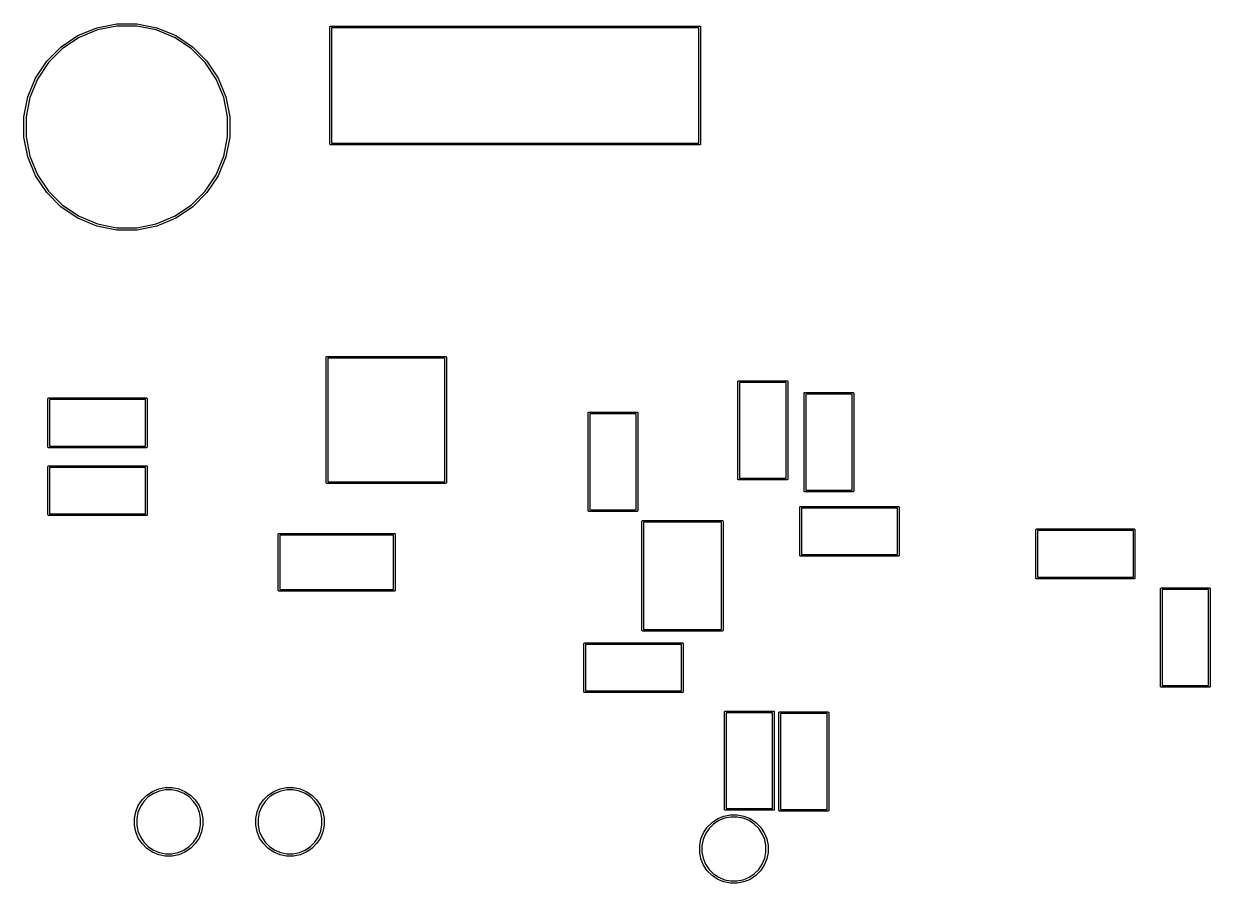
# Model space of a CAD drawing. Extents: x 1.72 to 5.22, y -7.5 to -2.23.
# Drawn here: x 1.722 to 3.14, y -3.373 to -2.347 of the extents above; entities that cross this region are included whole.
import ezdxf

# ---------------------------------------------------------------- set-up
doc = ezdxf.new("R2010")
doc.units = 0
doc.header["$MEASUREMENT"] = 0
doc.layers.add('BLACK', color=7, linetype='CONTINUOUS')

msp = doc.modelspace()

# ---------------------------------------------------------------- linework, layer by layer
at = {"layer": 'BLACK', "linetype": 'CONTINUOUS'}
for p, q in [((1.78663, -2.3608), (1.80906, -2.35151)), ((1.80906, -2.35151), (1.83286, -2.34678)), ((1.83313, -2.34952), (1.80986, -2.35415)), ((1.83286, -2.34678), (1.85714, -2.34678)), ((1.85687, -2.34952), (1.83313, -2.34952)), ((1.88014, -2.35415), (1.85687, -2.34952)), ((1.85714, -2.34678), (1.88094, -2.35151)), ((1.88094, -2.35151), (1.90337, -2.3608)), ((2.08764, -2.3506), (2.08766, -2.35041)), ((2.08765, -2.35065), (2.08764, -2.3506)), ((2.08765, -2.49032), (2.08765, -2.35065)), ((2.08766, -2.35041), (2.08772, -2.35022)), ((2.08772, -2.35022), (2.08781, -2.35005)), ((2.08781, -2.35005), (2.08793, -2.3499)), ((2.08793, -2.3499), (2.08808, -2.34978)), ((2.08808, -2.34978), (2.08826, -2.34969)), ((2.08826, -2.34969), (2.08844, -2.34963)), ((2.08844, -2.34963), (2.08859, -2.34962)), ((2.08859, -2.34962), (2.08863, -2.34961)), ((2.08859, -2.34962), (2.08859, -2.34962)), ((2.08863, -2.34961), (2.08868, -2.34962)), ((2.08868, -2.34962), (2.52953, -2.34962)), ((2.08962, -2.35159), (2.08962, -2.48938)), ((2.52859, -2.35159), (2.08962, -2.35159)), ((2.52859, -2.48938), (2.52859, -2.35159)), ((2.52953, -2.34962), (2.52958, -2.34961)), ((2.52958, -2.34961), (2.52963, -2.34962)), ((2.52963, -2.34962), (2.52963, -2.34962)), ((2.52963, -2.34962), (2.52977, -2.34963)), ((2.52977, -2.34963), (2.52996, -2.34969)), ((2.52996, -2.34969), (2.53013, -2.34978)), ((2.53013, -2.34978), (2.53028, -2.3499)), ((2.53028, -2.3499), (2.5304, -2.35005)), ((2.5304, -2.35005), (2.53049, -2.35022)), ((2.53049, -2.35022), (2.53055, -2.35041)), ((2.53055, -2.35041), (2.53057, -2.3506)), ((2.53057, -2.3506), (2.53056, -2.35065)), ((2.53056, -2.35065), (2.53056, -2.49032)), ((1.76645, -2.37429), (1.78663, -2.3608)), ((1.78793, -2.36323), (1.7682, -2.37642)), ((1.80986, -2.35415), (1.78793, -2.36323)), ((1.90207, -2.36323), (1.88014, -2.35415)), ((1.9218, -2.37642), (1.90207, -2.36323)), ((1.90337, -2.3608), (1.92355, -2.37429)), ((1.74929, -2.39145), (1.76645, -2.37429)), ((1.7682, -2.37642), (1.75142, -2.3932)), ((1.93858, -2.3932), (1.9218, -2.37642)), ((1.92355, -2.37429), (1.94071, -2.39145)), ((1.7358, -2.41163), (1.74929, -2.39145)), ((1.75142, -2.3932), (1.73823, -2.41293)), ((1.95177, -2.41293), (1.93858, -2.3932)), ((1.94071, -2.39145), (1.9542, -2.41163)), ((1.72651, -2.43406), (1.7358, -2.41163)), ((1.73823, -2.41293), (1.72915, -2.43486)), ((1.96085, -2.43486), (1.95177, -2.41293)), ((1.9542, -2.41163), (1.96349, -2.43406)), ((1.72178, -2.45786), (1.72651, -2.43406)), ((1.72915, -2.43486), (1.72452, -2.45813)), ((1.96548, -2.45813), (1.96085, -2.43486)), ((1.96349, -2.43406), (1.96822, -2.45786)), ((1.72178, -2.48214), (1.72178, -2.45786)), ((1.72452, -2.45813), (1.72452, -2.48187)), ((1.96548, -2.48187), (1.96548, -2.45813)), ((1.96822, -2.45786), (1.96822, -2.48214)), ((1.72651, -2.50594), (1.72178, -2.48214)), ((1.72452, -2.48187), (1.72915, -2.50514)), ((1.96085, -2.50514), (1.96548, -2.48187)), ((1.96822, -2.48214), (1.96349, -2.50594)), ((2.08764, -2.49037), (2.08765, -2.49032)), ((2.08766, -2.49056), (2.08764, -2.49037)), ((2.08772, -2.49074), (2.08766, -2.49056)), ((2.08781, -2.49092), (2.08772, -2.49074)), ((2.08793, -2.49107), (2.08781, -2.49092)), ((2.08808, -2.49119), (2.08793, -2.49107)), ((2.08826, -2.49128), (2.08808, -2.49119)), ((2.08844, -2.49134), (2.08826, -2.49128)), ((2.08863, -2.49136), (2.08844, -2.49134)), ((2.08868, -2.49135), (2.08863, -2.49136)), ((2.52953, -2.49135), (2.08868, -2.49135)), ((2.08962, -2.48938), (2.52859, -2.48938)), ((2.52958, -2.49136), (2.52953, -2.49135)), ((2.52977, -2.49134), (2.52958, -2.49136)), ((2.52996, -2.49128), (2.52977, -2.49134)), ((2.53013, -2.49119), (2.52996, -2.49128)), ((2.53028, -2.49107), (2.53013, -2.49119)), ((2.5304, -2.49092), (2.53028, -2.49107)), ((2.53049, -2.49074), (2.5304, -2.49092)), ((2.53055, -2.49056), (2.53049, -2.49074)), ((2.53056, -2.49041), (2.53055, -2.49056)), ((2.53056, -2.49032), (2.53057, -2.49037)), ((2.53057, -2.49037), (2.53056, -2.49041)), ((2.53056, -2.49041), (2.53056, -2.49041)), ((1.7358, -2.52837), (1.72651, -2.50594)), ((1.72915, -2.50514), (1.73823, -2.52707)), ((1.95177, -2.52707), (1.96085, -2.50514)), ((1.96349, -2.50594), (1.9542, -2.52837)), ((1.74929, -2.54855), (1.7358, -2.52837)), ((1.73823, -2.52707), (1.75142, -2.5468)), ((1.93858, -2.5468), (1.95177, -2.52707)), ((1.9542, -2.52837), (1.94071, -2.54855)), ((1.76645, -2.56571), (1.74929, -2.54855)), ((1.75142, -2.5468), (1.7682, -2.56358)), ((1.9218, -2.56358), (1.93858, -2.5468)), ((1.94071, -2.54855), (1.92355, -2.56571)), ((1.78663, -2.5792), (1.76645, -2.56571)), ((1.7682, -2.56358), (1.78793, -2.57677)), ((1.90207, -2.57677), (1.9218, -2.56358)), ((1.92355, -2.56571), (1.90337, -2.5792)), ((1.80906, -2.58849), (1.78663, -2.5792)), ((1.78793, -2.57677), (1.80986, -2.58585)), ((1.88014, -2.58585), (1.90207, -2.57677)), ((1.90337, -2.5792), (1.88094, -2.58849)), ((1.83286, -2.59322), (1.80906, -2.58849)), ((1.80986, -2.58585), (1.83313, -2.59048)), ((1.85714, -2.59322), (1.83286, -2.59322)), ((1.83313, -2.59048), (1.85687, -2.59048)), ((1.85687, -2.59048), (1.88014, -2.58585)), ((1.88094, -2.58849), (1.85714, -2.59322)), ((2.08314, -2.7452), (2.08316, -2.745)), ((2.08315, -2.74524), (2.08314, -2.7452)), ((2.08315, -2.89475), (2.08315, -2.74524)), ((2.08316, -2.745), (2.08322, -2.74482)), ((2.08322, -2.74482), (2.08331, -2.74465)), ((2.08331, -2.74465), (2.08343, -2.7445)), ((2.08343, -2.7445), (2.08358, -2.74437)), ((2.08358, -2.74437), (2.08376, -2.74428)), ((2.08376, -2.74428), (2.08394, -2.74423)), ((2.08394, -2.74423), (2.08409, -2.74421)), ((2.08409, -2.74421), (2.08413, -2.74421)), ((2.08413, -2.74421), (2.08418, -2.74421)), ((2.08418, -2.74421), (2.22582, -2.74421)), ((2.08512, -2.74618), (2.08512, -2.89382)), ((2.22488, -2.74618), (2.08512, -2.74618)), ((2.22488, -2.89382), (2.22488, -2.74618)), ((2.22582, -2.74421), (2.22587, -2.74421)), ((2.22587, -2.74421), (2.22591, -2.74421)), ((2.22591, -2.74421), (2.22606, -2.74423)), ((2.22606, -2.74423), (2.22624, -2.74428)), ((2.22624, -2.74428), (2.22642, -2.74437)), ((2.22642, -2.74437), (2.22657, -2.7445)), ((2.22657, -2.7445), (2.22669, -2.74465)), ((2.22669, -2.74465), (2.22678, -2.74482)), ((2.22678, -2.74482), (2.22684, -2.745)), ((2.22684, -2.745), (2.22686, -2.7452)), ((2.22686, -2.7452), (2.22685, -2.74524)), ((2.22685, -2.74524), (2.22685, -2.89476)), ((2.57527, -2.77421), (2.57529, -2.77402)), ((2.57528, -2.77426), (2.57527, -2.77421)), ((2.57528, -2.8907), (2.57528, -2.77426)), ((2.57529, -2.77402), (2.57535, -2.77383)), ((2.57535, -2.77383), (2.57544, -2.77366)), ((2.57544, -2.77366), (2.57556, -2.77351)), ((2.57556, -2.77351), (2.57571, -2.77339)), ((2.57571, -2.77339), (2.57588, -2.7733)), ((2.57588, -2.7733), (2.57607, -2.77324)), ((2.57607, -2.77324), (2.57621, -2.77323)), ((2.57621, -2.77323), (2.57626, -2.77322)), ((2.57621, -2.77323), (2.57621, -2.77323)), ((2.57626, -2.77322), (2.57631, -2.77323)), ((2.57631, -2.77323), (2.63369, -2.77323)), ((2.57724, -2.7752), (2.57724, -2.88976)), ((2.63276, -2.7752), (2.57724, -2.7752)), ((2.63276, -2.88976), (2.63276, -2.7752)), ((2.63369, -2.77323), (2.63374, -2.77322)), ((2.63374, -2.77322), (2.63379, -2.77323)), ((2.63379, -2.77323), (2.63379, -2.77323)), ((2.63379, -2.77323), (2.63393, -2.77324)), ((2.63393, -2.77324), (2.63412, -2.7733)), ((2.63412, -2.7733), (2.63429, -2.77339)), ((2.63429, -2.77339), (2.63444, -2.77351)), ((2.63444, -2.77351), (2.63456, -2.77366)), ((2.63456, -2.77366), (2.63465, -2.77383)), ((2.63465, -2.77383), (2.63471, -2.77402)), ((2.63471, -2.77402), (2.63473, -2.77421)), ((2.63473, -2.77421), (2.63472, -2.77426)), ((2.63472, -2.77426), (2.63472, -2.8907)), ((2.65427, -2.78825), (2.65429, -2.78806)), ((2.65428, -2.7883), (2.65427, -2.78825)), ((2.65428, -2.90474), (2.65428, -2.7883)), ((2.65429, -2.78806), (2.65435, -2.78787)), ((2.65435, -2.78787), (2.65444, -2.7877)), ((2.65444, -2.7877), (2.65456, -2.78755)), ((2.65456, -2.78755), (2.65471, -2.78743)), ((2.65471, -2.78743), (2.65488, -2.78734)), ((2.65488, -2.78734), (2.65507, -2.78728)), ((2.65507, -2.78728), (2.65521, -2.78727)), ((2.65521, -2.78727), (2.65526, -2.78726)), ((2.65521, -2.78727), (2.65521, -2.78727)), ((2.65526, -2.78726), (2.65531, -2.78727)), ((2.65531, -2.78727), (2.71269, -2.78727)), ((2.65624, -2.78924), (2.65624, -2.9038)), ((2.71176, -2.78924), (2.65624, -2.78924)), ((2.71176, -2.9038), (2.71176, -2.78924)), ((2.71269, -2.78727), (2.71274, -2.78726)), ((2.71274, -2.78726), (2.71279, -2.78727)), ((2.71279, -2.78727), (2.71279, -2.78727)), ((2.71279, -2.78727), (2.71293, -2.78728)), ((2.71293, -2.78728), (2.71312, -2.78734)), ((2.71312, -2.78734), (2.71329, -2.78743)), ((2.71329, -2.78743), (2.71344, -2.78755)), ((2.71344, -2.78755), (2.71356, -2.7877)), ((2.71356, -2.7877), (2.71365, -2.78787)), ((2.71365, -2.78787), (2.71371, -2.78806)), ((2.71371, -2.78806), (2.71373, -2.78825)), ((2.71373, -2.78825), (2.71372, -2.7883)), ((2.71372, -2.7883), (2.71372, -2.90474)), ((1.75074, -2.79476), (1.75076, -2.79457)), ((1.75075, -2.79481), (1.75074, -2.79476)), ((1.75075, -2.85219), (1.75075, -2.79481)), ((1.75076, -2.79457), (1.75082, -2.79438)), ((1.75082, -2.79438), (1.75091, -2.79421)), ((1.75091, -2.79421), (1.75103, -2.79406)), ((1.75103, -2.79406), (1.75118, -2.79394)), ((1.75118, -2.79394), (1.75135, -2.79385)), ((1.75135, -2.79385), (1.75154, -2.79379)), ((1.75154, -2.79379), (1.75168, -2.79378)), ((1.75168, -2.79378), (1.75173, -2.79377)), ((1.75168, -2.79378), (1.75168, -2.79378)), ((1.75173, -2.79377), (1.75178, -2.79378)), ((1.75178, -2.79378), (1.86822, -2.79378)), ((1.75272, -2.79574), (1.75272, -2.85126)), ((1.86728, -2.79574), (1.75272, -2.79574)), ((1.86728, -2.85126), (1.86728, -2.79574)), ((1.86822, -2.79378), (1.86827, -2.79377)), ((1.86827, -2.79377), (1.86832, -2.79378)), ((1.86832, -2.79378), (1.86832, -2.79378)), ((1.86832, -2.79378), (1.86846, -2.79379)), ((1.86846, -2.79379), (1.86865, -2.79385)), ((1.86865, -2.79385), (1.86882, -2.79394)), ((1.86882, -2.79394), (1.86897, -2.79406)), ((1.86897, -2.79406), (1.86909, -2.79421)), ((1.86909, -2.79421), (1.86918, -2.79438)), ((1.86918, -2.79438), (1.86924, -2.79457)), ((1.86924, -2.79457), (1.86926, -2.79476)), ((1.86926, -2.79476), (1.86925, -2.79481)), ((1.86925, -2.79481), (1.86925, -2.85219)), ((2.39627, -2.81173), (2.39629, -2.81154)), ((2.39628, -2.81178), (2.39627, -2.81173)), ((2.39628, -2.92822), (2.39628, -2.81178)), ((2.39629, -2.81154), (2.39635, -2.81135)), ((2.39635, -2.81135), (2.39644, -2.81118)), ((2.39644, -2.81118), (2.39656, -2.81103)), ((2.39656, -2.81103), (2.39671, -2.81091)), ((2.39671, -2.81091), (2.39688, -2.81082)), ((2.39688, -2.81082), (2.39707, -2.81076)), ((2.39707, -2.81076), (2.39721, -2.81075)), ((2.39721, -2.81075), (2.39726, -2.81074)), ((2.39721, -2.81075), (2.39721, -2.81075)), ((2.39726, -2.81074), (2.39731, -2.81075)), ((2.39731, -2.81075), (2.45469, -2.81075)), ((2.39824, -2.81272), (2.39824, -2.92728)), ((2.45376, -2.81272), (2.39824, -2.81272)), ((2.45376, -2.92728), (2.45376, -2.81272)), ((2.45469, -2.81075), (2.45474, -2.81074)), ((2.45474, -2.81074), (2.45479, -2.81075)), ((2.45479, -2.81075), (2.45479, -2.81075)), ((2.45479, -2.81075), (2.45493, -2.81076)), ((2.45493, -2.81076), (2.45512, -2.81082)), ((2.45512, -2.81082), (2.45529, -2.81091)), ((2.45529, -2.81091), (2.45544, -2.81103)), ((2.45544, -2.81103), (2.45556, -2.81118)), ((2.45556, -2.81118), (2.45565, -2.81135)), ((2.45565, -2.81135), (2.45571, -2.81154)), ((2.45571, -2.81154), (2.45573, -2.81173)), ((2.45573, -2.81173), (2.45572, -2.81178)), ((2.45572, -2.81178), (2.45572, -2.92822)), ((1.75074, -2.85224), (1.75075, -2.85219)), ((1.75076, -2.85243), (1.75074, -2.85224)), ((1.75082, -2.85262), (1.75076, -2.85243)), ((1.75091, -2.85279), (1.75082, -2.85262)), ((1.75103, -2.85294), (1.75091, -2.85279)), ((1.75118, -2.85306), (1.75103, -2.85294)), ((1.75135, -2.85315), (1.75118, -2.85306)), ((1.75154, -2.85321), (1.75135, -2.85315)), ((1.75173, -2.85323), (1.75154, -2.85321)), ((1.75178, -2.85322), (1.75173, -2.85323)), ((1.86822, -2.85322), (1.75178, -2.85322)), ((1.75272, -2.85126), (1.86728, -2.85126)), ((1.86827, -2.85323), (1.86822, -2.85322)), ((1.86846, -2.85321), (1.86827, -2.85323)), ((1.86865, -2.85315), (1.86846, -2.85321)), ((1.86882, -2.85306), (1.86865, -2.85315)), ((1.86897, -2.85294), (1.86882, -2.85306)), ((1.86909, -2.85279), (1.86897, -2.85294)), ((1.86918, -2.85262), (1.86909, -2.85279)), ((1.86924, -2.85243), (1.86918, -2.85262)), ((1.86925, -2.85229), (1.86924, -2.85243)), ((1.86925, -2.85219), (1.86926, -2.85224)), ((1.86926, -2.85224), (1.86925, -2.85229)), ((1.86925, -2.85229), (1.86925, -2.85229)), ((1.75076, -2.87576), (1.75077, -2.87557)), ((1.75076, -2.87581), (1.75076, -2.87576)), ((1.75076, -2.93319), (1.75076, -2.87581)), ((1.75077, -2.87557), (1.75083, -2.87538)), ((1.75083, -2.87538), (1.75092, -2.87521)), ((1.75092, -2.87521), (1.75104, -2.87506)), ((1.75104, -2.87506), (1.75119, -2.87494)), ((1.75119, -2.87494), (1.75137, -2.87485)), ((1.75137, -2.87485), (1.75155, -2.87479)), ((1.75155, -2.87479), (1.7517, -2.87478)), ((1.7517, -2.87478), (1.75174, -2.87477)), ((1.7517, -2.87478), (1.7517, -2.87478)), ((1.75174, -2.87477), (1.75179, -2.87478)), ((1.75179, -2.87478), (1.86823, -2.87478)), ((1.75273, -2.87674), (1.75273, -2.93226)), ((1.8673, -2.87674), (1.75273, -2.87674)), ((1.8673, -2.93226), (1.8673, -2.87674)), ((1.86823, -2.87478), (1.86828, -2.87477)), ((1.86828, -2.87477), (1.86833, -2.87478)), ((1.86833, -2.87478), (1.86833, -2.87478)), ((1.86833, -2.87478), (1.86847, -2.87479)), ((1.86847, -2.87479), (1.86866, -2.87485)), ((1.86866, -2.87485), (1.86883, -2.87494)), ((1.86883, -2.87494), (1.86898, -2.87506)), ((1.86898, -2.87506), (1.8691, -2.87521)), ((1.8691, -2.87521), (1.86919, -2.87538)), ((1.86919, -2.87538), (1.86925, -2.87557)), ((1.86925, -2.87557), (1.86927, -2.87576)), ((1.86927, -2.87576), (1.86926, -2.87581)), ((1.86926, -2.87581), (1.86926, -2.93319)), ((2.57527, -2.89075), (2.57528, -2.8907)), ((2.57529, -2.89094), (2.57527, -2.89075)), ((2.57535, -2.89113), (2.57529, -2.89094)), ((2.57544, -2.8913), (2.57535, -2.89113)), ((2.57556, -2.89145), (2.57544, -2.8913)), ((2.57571, -2.89157), (2.57556, -2.89145)), ((2.57588, -2.89166), (2.57571, -2.89157)), ((2.57607, -2.89172), (2.57588, -2.89166)), ((2.57626, -2.89174), (2.57607, -2.89172)), ((2.57631, -2.89173), (2.57626, -2.89174)), ((2.63369, -2.89173), (2.57631, -2.89173)), ((2.57724, -2.88976), (2.63276, -2.88976)), ((2.63374, -2.89174), (2.63369, -2.89173)), ((2.63393, -2.89172), (2.63374, -2.89174)), ((2.63412, -2.89166), (2.63393, -2.89172)), ((2.63429, -2.89157), (2.63412, -2.89166)), ((2.63444, -2.89145), (2.63429, -2.89157)), ((2.63456, -2.8913), (2.63444, -2.89145)), ((2.63465, -2.89113), (2.63456, -2.8913)), ((2.63471, -2.89094), (2.63465, -2.89113)), ((2.63472, -2.8908), (2.63471, -2.89094)), ((2.63472, -2.8907), (2.63473, -2.89075)), ((2.63473, -2.89075), (2.63472, -2.8908)), ((2.63472, -2.8908), (2.63472, -2.8908)), ((2.08314, -2.8948), (2.08315, -2.89475)), ((2.08316, -2.895), (2.08314, -2.8948)), ((2.08322, -2.89518), (2.08316, -2.895)), ((2.08331, -2.89535), (2.08322, -2.89518)), ((2.08343, -2.8955), (2.08331, -2.89535)), ((2.08358, -2.89563), (2.08343, -2.8955)), ((2.08376, -2.89572), (2.08358, -2.89563)), ((2.08394, -2.89577), (2.08376, -2.89572)), ((2.08409, -2.89579), (2.08394, -2.89577)), ((2.08413, -2.89579), (2.08409, -2.89579)), ((2.08409, -2.89579), (2.08409, -2.89579)), ((2.08418, -2.89579), (2.08413, -2.89579)), ((2.22582, -2.89579), (2.08418, -2.89579)), ((2.08512, -2.89382), (2.22488, -2.89382)), ((2.22587, -2.89579), (2.22582, -2.89579)), ((2.22591, -2.89579), (2.22587, -2.89579)), ((2.22606, -2.89577), (2.22591, -2.89579)), ((2.22591, -2.89579), (2.22591, -2.89579)), ((2.22624, -2.89572), (2.22606, -2.89577)), ((2.22642, -2.89563), (2.22624, -2.89572)), ((2.22657, -2.8955), (2.22642, -2.89563)), ((2.22669, -2.89535), (2.22657, -2.8955)), ((2.22678, -2.89518), (2.22669, -2.89535)), ((2.22684, -2.895), (2.22678, -2.89518)), ((2.22686, -2.8948), (2.22684, -2.895)), ((2.22685, -2.89476), (2.22686, -2.8948)), ((2.65427, -2.90479), (2.65428, -2.90474)), ((2.65429, -2.90498), (2.65427, -2.90479)), ((2.65435, -2.90517), (2.65429, -2.90498)), ((2.65444, -2.90534), (2.65435, -2.90517)), ((2.65456, -2.90549), (2.65444, -2.90534)), ((2.65471, -2.90561), (2.65456, -2.90549)), ((2.65488, -2.9057), (2.65471, -2.90561)), ((2.65507, -2.90576), (2.65488, -2.9057)), ((2.65526, -2.90578), (2.65507, -2.90576)), ((2.65531, -2.90577), (2.65526, -2.90578)), ((2.71269, -2.90577), (2.65531, -2.90577)), ((2.65624, -2.9038), (2.71176, -2.9038)), ((2.71274, -2.90578), (2.71269, -2.90577)), ((2.71293, -2.90576), (2.71274, -2.90578)), ((2.71312, -2.9057), (2.71293, -2.90576)), ((2.71329, -2.90561), (2.71312, -2.9057)), ((2.71344, -2.90549), (2.71329, -2.90561)), ((2.71356, -2.90534), (2.71344, -2.90549)), ((2.71365, -2.90517), (2.71356, -2.90534)), ((2.71371, -2.90498), (2.71365, -2.90517)), ((2.71372, -2.90484), (2.71371, -2.90498)), ((2.71372, -2.90474), (2.71373, -2.90479)), ((2.71373, -2.90479), (2.71372, -2.90484)), ((2.71372, -2.90484), (2.71372, -2.90484)), ((1.75076, -2.93324), (1.75076, -2.93319)), ((1.75077, -2.93343), (1.75076, -2.93324)), ((1.75083, -2.93362), (1.75077, -2.93343)), ((1.75092, -2.93379), (1.75083, -2.93362)), ((1.75104, -2.93394), (1.75092, -2.93379)), ((1.75119, -2.93406), (1.75104, -2.93394)), ((1.75137, -2.93415), (1.75119, -2.93406)), ((1.75155, -2.93421), (1.75137, -2.93415)), ((1.75174, -2.93423), (1.75155, -2.93421)), ((1.75179, -2.93422), (1.75174, -2.93423)), ((1.86823, -2.93422), (1.75179, -2.93422)), ((1.75273, -2.93226), (1.8673, -2.93226)), ((1.86828, -2.93423), (1.86823, -2.93422)), ((1.86847, -2.93421), (1.86828, -2.93423)), ((1.86866, -2.93415), (1.86847, -2.93421)), ((1.86883, -2.93406), (1.86866, -2.93415)), ((1.86898, -2.93394), (1.86883, -2.93406)), ((1.8691, -2.93379), (1.86898, -2.93394)), ((1.86919, -2.93362), (1.8691, -2.93379)), ((1.86925, -2.93343), (1.86919, -2.93362)), ((1.86926, -2.93329), (1.86925, -2.93343)), ((1.86926, -2.93319), (1.86927, -2.93324)), ((1.86927, -2.93324), (1.86926, -2.93329)), ((1.86926, -2.93329), (1.86926, -2.93329)), ((2.39627, -2.92827), (2.39628, -2.92822)), ((2.39629, -2.92846), (2.39627, -2.92827)), ((2.39635, -2.92865), (2.39629, -2.92846)), ((2.39644, -2.92882), (2.39635, -2.92865)), ((2.39656, -2.92897), (2.39644, -2.92882)), ((2.39671, -2.92909), (2.39656, -2.92897)), ((2.39688, -2.92918), (2.39671, -2.92909)), ((2.39707, -2.92924), (2.39688, -2.92918)), ((2.39726, -2.92926), (2.39707, -2.92924)), ((2.39731, -2.92925), (2.39726, -2.92926)), ((2.45469, -2.92925), (2.39731, -2.92925)), ((2.39824, -2.92728), (2.45376, -2.92728)), ((2.45474, -2.92926), (2.45469, -2.92925)), ((2.45493, -2.92924), (2.45474, -2.92926)), ((2.45512, -2.92918), (2.45493, -2.92924)), ((2.45529, -2.92909), (2.45512, -2.92918)), ((2.45544, -2.92897), (2.45529, -2.92909)), ((2.45556, -2.92882), (2.45544, -2.92897)), ((2.45565, -2.92865), (2.45556, -2.92882)), ((2.45571, -2.92846), (2.45565, -2.92865)), ((2.45572, -2.92832), (2.45571, -2.92846)), ((2.45572, -2.92822), (2.45573, -2.92827)), ((2.45573, -2.92827), (2.45572, -2.92832)), ((2.45572, -2.92832), (2.45572, -2.92832)), ((2.64926, -2.92426), (2.64927, -2.92407)), ((2.64926, -2.92431), (2.64926, -2.92426)), ((2.64926, -2.98169), (2.64926, -2.92431)), ((2.64927, -2.92407), (2.64933, -2.92388)), ((2.64933, -2.92388), (2.64942, -2.92371)), ((2.64942, -2.92371), (2.64954, -2.92356)), ((2.64954, -2.92356), (2.64969, -2.92344)), ((2.64969, -2.92344), (2.64987, -2.92335)), ((2.64987, -2.92335), (2.65005, -2.92329)), ((2.65005, -2.92329), (2.6502, -2.92328)), ((2.6502, -2.92328), (2.65024, -2.92327)), ((2.6502, -2.92328), (2.6502, -2.92328)), ((2.65024, -2.92327), (2.65029, -2.92328)), ((2.65029, -2.92328), (2.76673, -2.92328)), ((2.65123, -2.92524), (2.65123, -2.98076)), ((2.7658, -2.92524), (2.65123, -2.92524)), ((2.7658, -2.98076), (2.7658, -2.92524)), ((2.76673, -2.92328), (2.76678, -2.92327)), ((2.76678, -2.92327), (2.76683, -2.92328)), ((2.76683, -2.92328), (2.76683, -2.92328)), ((2.76683, -2.92328), (2.76697, -2.92329)), ((2.76697, -2.92329), (2.76716, -2.92335)), ((2.76716, -2.92335), (2.76733, -2.92344)), ((2.76733, -2.92344), (2.76748, -2.92356)), ((2.76748, -2.92356), (2.7676, -2.92371)), ((2.7676, -2.92371), (2.76769, -2.92388)), ((2.76769, -2.92388), (2.76775, -2.92407)), ((2.76775, -2.92407), (2.76777, -2.92426)), ((2.76777, -2.92426), (2.76776, -2.92431)), ((2.76776, -2.92431), (2.76776, -2.98169)), ((2.46052, -2.9412), (2.46054, -2.941)), ((2.46053, -2.94124), (2.46052, -2.9412)), ((2.46053, -3.07115), (2.46053, -2.94124)), ((2.46054, -2.941), (2.4606, -2.94082)), ((2.4606, -2.94082), (2.46069, -2.94065)), ((2.46069, -2.94065), (2.46081, -2.9405)), ((2.46081, -2.9405), (2.46096, -2.94037)), ((2.46096, -2.94037), (2.46113, -2.94028)), ((2.46113, -2.94028), (2.46132, -2.94023)), ((2.46132, -2.94023), (2.46146, -2.94021)), ((2.46146, -2.94021), (2.46151, -2.94021)), ((2.46151, -2.94021), (2.46156, -2.94021)), ((2.46156, -2.94021), (2.55646, -2.94021)), ((2.4625, -2.94218), (2.4625, -3.07021)), ((2.55553, -2.94218), (2.4625, -2.94218)), ((2.55553, -3.07021), (2.55553, -2.94218)), ((2.55646, -2.94021), (2.55651, -2.94021)), ((2.55651, -2.94021), (2.55656, -2.94021)), ((2.55656, -2.94021), (2.55656, -2.94021)), ((2.55656, -2.94021), (2.5567, -2.94023)), ((2.5567, -2.94023), (2.55689, -2.94028)), ((2.55689, -2.94028), (2.55706, -2.94037)), ((2.55706, -2.94037), (2.55721, -2.9405)), ((2.55721, -2.9405), (2.55733, -2.94065)), ((2.55733, -2.94065), (2.55743, -2.94082)), ((2.55743, -2.94082), (2.55748, -2.941)), ((2.55748, -2.941), (2.5575, -2.9412)), ((2.5575, -2.9412), (2.5575, -2.94124)), ((2.5575, -2.94124), (2.5575, -3.07115)), ((2.02594, -2.95654), (2.02596, -2.95634)), ((2.02595, -2.95658), (2.02594, -2.95654)), ((2.02595, -3.02342), (2.02595, -2.95658)), ((2.02596, -2.95634), (2.02602, -2.95616)), ((2.02602, -2.95616), (2.02611, -2.95599)), ((2.02611, -2.95599), (2.02623, -2.95584)), ((2.02623, -2.95584), (2.02638, -2.95571)), ((2.02638, -2.95571), (2.02655, -2.95562)), ((2.02655, -2.95562), (2.02674, -2.95557)), ((2.02674, -2.95557), (2.02689, -2.95555)), ((2.02689, -2.95555), (2.02689, -2.95555)), ((2.02689, -2.95555), (2.02693, -2.95555)), ((2.02693, -2.95555), (2.02698, -2.95555)), ((2.02698, -2.95555), (2.16468, -2.95555)), ((2.02792, -2.95752), (2.02792, -3.02248)), ((2.16374, -2.95752), (2.02792, -2.95752)), ((2.16374, -3.02248), (2.16374, -2.95752)), ((2.16468, -2.95555), (2.16473, -2.95555)), ((2.16473, -2.95555), (2.16478, -2.95555)), ((2.16478, -2.95555), (2.16478, -2.95555)), ((2.16478, -2.95555), (2.16492, -2.95557)), ((2.16492, -2.95557), (2.16511, -2.95562)), ((2.16511, -2.95562), (2.16528, -2.95571)), ((2.16528, -2.95571), (2.16543, -2.95584)), ((2.16543, -2.95584), (2.16555, -2.95599)), ((2.16555, -2.95599), (2.16564, -2.95616)), ((2.16564, -2.95616), (2.1657, -2.95634)), ((2.1657, -2.95634), (2.16572, -2.95654)), ((2.16572, -2.95654), (2.16571, -2.95658)), ((2.16571, -2.95658), (2.16571, -3.02342)), ((2.93126, -2.95126), (2.93127, -2.95107)), ((2.93126, -2.95131), (2.93126, -2.95126)), ((2.93126, -3.00869), (2.93126, -2.95131)), ((2.93127, -2.95107), (2.93133, -2.95088)), ((2.93133, -2.95088), (2.93142, -2.95071)), ((2.93142, -2.95071), (2.93154, -2.95056)), ((2.93154, -2.95056), (2.93169, -2.95044)), ((2.93169, -2.95044), (2.93187, -2.95035)), ((2.93187, -2.95035), (2.93205, -2.95029)), ((2.93205, -2.95029), (2.9322, -2.95028)), ((2.9322, -2.95028), (2.93224, -2.95027)), ((2.9322, -2.95028), (2.9322, -2.95028)), ((2.93224, -2.95027), (2.93229, -2.95028)), ((2.93229, -2.95028), (3.04873, -2.95028)), ((2.93323, -2.95224), (2.93323, -3.00776)), ((3.0478, -2.95224), (2.93323, -2.95224)), ((3.0478, -3.00776), (3.0478, -2.95224)), ((3.04873, -2.95028), (3.04878, -2.95027)), ((3.04878, -2.95027), (3.04883, -2.95028)), ((3.04883, -2.95028), (3.04883, -2.95028)), ((3.04883, -2.95028), (3.04897, -2.95029)), ((3.04897, -2.95029), (3.04916, -2.95035)), ((3.04916, -2.95035), (3.04933, -2.95044)), ((3.04933, -2.95044), (3.04948, -2.95056)), ((3.04948, -2.95056), (3.0496, -2.95071)), ((3.0496, -2.95071), (3.04969, -2.95088)), ((3.04969, -2.95088), (3.04975, -2.95107)), ((3.04975, -2.95107), (3.04977, -2.95126)), ((3.04977, -2.95126), (3.04976, -2.95131)), ((3.04976, -2.95131), (3.04976, -3.00869)), ((2.64926, -2.98174), (2.64926, -2.98169)), ((2.64927, -2.98193), (2.64926, -2.98174)), ((2.64933, -2.98212), (2.64927, -2.98193)), ((2.64942, -2.98229), (2.64933, -2.98212)), ((2.64954, -2.98244), (2.64942, -2.98229)), ((2.64969, -2.98256), (2.64954, -2.98244)), ((2.64987, -2.98265), (2.64969, -2.98256)), ((2.65005, -2.98271), (2.64987, -2.98265)), ((2.65024, -2.98273), (2.65005, -2.98271)), ((2.65029, -2.98272), (2.65024, -2.98273)), ((2.76673, -2.98272), (2.65029, -2.98272)), ((2.65123, -2.98076), (2.7658, -2.98076)), ((2.76678, -2.98273), (2.76673, -2.98272)), ((2.76697, -2.98271), (2.76678, -2.98273)), ((2.76716, -2.98265), (2.76697, -2.98271)), ((2.76733, -2.98256), (2.76716, -2.98265)), ((2.76748, -2.98244), (2.76733, -2.98256)), ((2.7676, -2.98229), (2.76748, -2.98244)), ((2.76769, -2.98212), (2.7676, -2.98229)), ((2.76775, -2.98193), (2.76769, -2.98212)), ((2.76776, -2.98179), (2.76775, -2.98193)), ((2.76776, -2.98169), (2.76777, -2.98174)), ((2.76777, -2.98174), (2.76776, -2.98179)), ((2.76776, -2.98179), (2.76776, -2.98179)), ((2.93126, -3.00874), (2.93126, -3.00869)), ((2.93127, -3.00893), (2.93126, -3.00874)), ((2.93133, -3.00912), (2.93127, -3.00893)), ((2.93142, -3.00929), (2.93133, -3.00912)), ((2.93154, -3.00944), (2.93142, -3.00929)), ((2.93169, -3.00956), (2.93154, -3.00944)), ((2.93187, -3.00965), (2.93169, -3.00956)), ((2.93205, -3.00971), (2.93187, -3.00965)), ((2.93224, -3.00973), (2.93205, -3.00971)), ((2.93229, -3.00972), (2.93224, -3.00973)), ((3.04873, -3.00972), (2.93229, -3.00972)), ((2.93323, -3.00776), (3.0478, -3.00776)), ((3.04878, -3.00973), (3.04873, -3.00972)), ((3.04897, -3.00971), (3.04878, -3.00973)), ((3.04916, -3.00965), (3.04897, -3.00971)), ((3.04933, -3.00956), (3.04916, -3.00965)), ((3.04948, -3.00944), (3.04933, -3.00956)), ((3.0496, -3.00929), (3.04948, -3.00944)), ((3.04969, -3.00912), (3.0496, -3.00929)), ((3.04975, -3.00893), (3.04969, -3.00912)), ((3.04976, -3.00879), (3.04975, -3.00893)), ((3.04976, -3.00869), (3.04977, -3.00874)), ((3.04977, -3.00874), (3.04976, -3.00879)), ((3.04976, -3.00879), (3.04976, -3.00879)), ((2.02594, -3.02346), (2.02595, -3.02342)), ((2.02596, -3.02366), (2.02594, -3.02346)), ((2.02602, -3.02384), (2.02596, -3.02366)), ((2.02611, -3.02401), (2.02602, -3.02384)), ((2.02623, -3.02416), (2.02611, -3.02401)), ((2.02638, -3.02429), (2.02623, -3.02416)), ((2.02655, -3.02438), (2.02638, -3.02429)), ((2.02674, -3.02443), (2.02655, -3.02438)), ((2.02693, -3.02445), (2.02674, -3.02443)), ((2.02698, -3.02445), (2.02693, -3.02445)), ((2.16468, -3.02445), (2.02698, -3.02445)), ((2.02792, -3.02248), (2.16374, -3.02248)), ((2.16473, -3.02445), (2.16468, -3.02445)), ((2.16492, -3.02443), (2.16473, -3.02445)), ((2.16511, -3.02438), (2.16492, -3.02443)), ((2.16528, -3.02429), (2.16511, -3.02438)), ((2.16543, -3.02416), (2.16528, -3.02429)), ((2.16555, -3.02401), (2.16543, -3.02416)), ((2.16564, -3.02384), (2.16555, -3.02401)), ((2.1657, -3.02366), (2.16564, -3.02384)), ((2.16571, -3.02351), (2.1657, -3.02366)), ((2.16571, -3.02342), (2.16572, -3.02346)), ((2.16572, -3.02346), (2.16571, -3.02351)), ((2.16571, -3.02351), (2.16571, -3.02351)), ((3.08027, -3.02173), (3.08029, -3.02154)), ((3.08028, -3.02178), (3.08027, -3.02173)), ((3.08028, -3.13822), (3.08028, -3.02178)), ((3.08029, -3.02154), (3.08035, -3.02135)), ((3.08035, -3.02135), (3.08044, -3.02118)), ((3.08044, -3.02118), (3.08056, -3.02103)), ((3.08056, -3.02103), (3.08071, -3.02091)), ((3.08071, -3.02091), (3.08088, -3.02082)), ((3.08088, -3.02082), (3.08107, -3.02076)), ((3.08107, -3.02076), (3.08121, -3.02075)), ((3.08121, -3.02075), (3.08126, -3.02074)), ((3.08121, -3.02075), (3.08121, -3.02075)), ((3.08126, -3.02074), (3.08131, -3.02075)), ((3.08131, -3.02075), (3.13869, -3.02075)), ((3.08224, -3.02272), (3.08224, -3.13728)), ((3.13776, -3.02272), (3.08224, -3.02272)), ((3.13776, -3.13728), (3.13776, -3.02272)), ((3.13869, -3.02075), (3.13874, -3.02074)), ((3.13874, -3.02074), (3.13879, -3.02075)), ((3.13879, -3.02075), (3.13879, -3.02075)), ((3.13879, -3.02075), (3.13893, -3.02076)), ((3.13893, -3.02076), (3.13912, -3.02082)), ((3.13912, -3.02082), (3.13929, -3.02091)), ((3.13929, -3.02091), (3.13944, -3.02103)), ((3.13944, -3.02103), (3.13956, -3.02118)), ((3.13956, -3.02118), (3.13965, -3.02135)), ((3.13965, -3.02135), (3.13971, -3.02154)), ((3.13971, -3.02154), (3.13973, -3.02173)), ((3.13973, -3.02173), (3.13972, -3.02178)), ((3.13972, -3.02178), (3.13972, -3.13822)), ((2.46052, -3.0712), (2.46053, -3.07115)), ((2.46054, -3.07139), (2.46052, -3.0712)), ((2.4606, -3.07158), (2.46054, -3.07139)), ((2.46069, -3.07175), (2.4606, -3.07158)), ((2.46081, -3.0719), (2.46069, -3.07175)), ((2.46096, -3.07202), (2.46081, -3.0719)), ((2.46113, -3.07211), (2.46096, -3.07202)), ((2.46132, -3.07217), (2.46113, -3.07211)), ((2.46146, -3.07218), (2.46132, -3.07217)), ((2.46151, -3.07219), (2.46146, -3.07218)), ((2.46146, -3.07218), (2.46146, -3.07218)), ((2.46156, -3.07218), (2.46151, -3.07219)), ((2.55646, -3.07218), (2.46156, -3.07218)), ((2.4625, -3.07021), (2.55553, -3.07021)), ((2.55651, -3.07219), (2.55646, -3.07218)), ((2.5567, -3.07217), (2.55651, -3.07219)), ((2.55689, -3.07211), (2.5567, -3.07217)), ((2.55706, -3.07202), (2.55689, -3.07211)), ((2.55721, -3.0719), (2.55706, -3.07202)), ((2.55733, -3.07175), (2.55721, -3.0719)), ((2.55743, -3.07158), (2.55733, -3.07175)), ((2.55748, -3.07139), (2.55743, -3.07158)), ((2.5575, -3.07124), (2.55748, -3.07139)), ((2.5575, -3.07115), (2.5575, -3.0712)), ((2.5575, -3.0712), (2.5575, -3.07124)), ((2.39123, -3.08726), (2.39125, -3.08707)), ((2.39124, -3.08731), (2.39123, -3.08726)), ((2.39124, -3.14469), (2.39124, -3.08731)), ((2.39125, -3.08707), (2.39131, -3.08688)), ((2.39131, -3.08688), (2.3914, -3.08671)), ((2.3914, -3.08671), (2.39152, -3.08656)), ((2.39152, -3.08656), (2.39167, -3.08644)), ((2.39167, -3.08644), (2.39184, -3.08635)), ((2.39184, -3.08635), (2.39203, -3.08629)), ((2.39203, -3.08629), (2.39217, -3.08628)), ((2.39217, -3.08628), (2.39222, -3.08627)), ((2.39217, -3.08628), (2.39217, -3.08628)), ((2.39222, -3.08627), (2.39227, -3.08628)), ((2.39227, -3.08628), (2.50871, -3.08628)), ((2.3932, -3.08824), (2.3932, -3.14376)), ((2.50777, -3.08824), (2.3932, -3.08824)), ((2.50777, -3.14376), (2.50777, -3.08824)), ((2.50871, -3.08628), (2.50876, -3.08627)), ((2.50876, -3.08627), (2.5088, -3.08628)), ((2.5088, -3.08628), (2.5088, -3.08628)), ((2.5088, -3.08628), (2.50895, -3.08629)), ((2.50895, -3.08629), (2.50913, -3.08635)), ((2.50913, -3.08635), (2.50931, -3.08644)), ((2.50931, -3.08644), (2.50946, -3.08656)), ((2.50946, -3.08656), (2.50958, -3.08671)), ((2.50958, -3.08671), (2.50967, -3.08688)), ((2.50967, -3.08688), (2.50973, -3.08707)), ((2.50973, -3.08707), (2.50974, -3.08726)), ((2.50974, -3.08726), (2.50974, -3.08731)), ((2.50974, -3.08731), (2.50974, -3.14469)), ((2.39123, -3.14474), (2.39124, -3.14469)), ((2.39125, -3.14493), (2.39123, -3.14474)), ((2.39131, -3.14512), (2.39125, -3.14493)), ((2.3914, -3.14529), (2.39131, -3.14512)), ((2.39152, -3.14544), (2.3914, -3.14529)), ((2.39167, -3.14556), (2.39152, -3.14544)), ((2.39184, -3.14565), (2.39167, -3.14556)), ((2.39203, -3.14571), (2.39184, -3.14565)), ((2.39222, -3.14573), (2.39203, -3.14571)), ((2.39227, -3.14572), (2.39222, -3.14573)), ((2.50871, -3.14572), (2.39227, -3.14572)), ((2.3932, -3.14376), (2.50777, -3.14376)), ((2.50876, -3.14573), (2.50871, -3.14572)), ((2.50895, -3.14571), (2.50876, -3.14573)), ((2.50913, -3.14565), (2.50895, -3.14571)), ((2.50931, -3.14556), (2.50913, -3.14565)), ((2.50946, -3.14544), (2.50931, -3.14556)), ((2.50958, -3.14529), (2.50946, -3.14544)), ((2.50967, -3.14512), (2.50958, -3.14529)), ((2.50973, -3.14493), (2.50967, -3.14512)), ((2.50974, -3.14479), (2.50973, -3.14493)), ((2.50974, -3.14469), (2.50974, -3.14474)), ((2.50974, -3.14474), (2.50974, -3.14479)), ((2.50974, -3.14479), (2.50974, -3.14479)), ((3.08027, -3.13827), (3.08028, -3.13822)), ((3.08029, -3.13846), (3.08027, -3.13827)), ((3.08035, -3.13865), (3.08029, -3.13846)), ((3.08044, -3.13882), (3.08035, -3.13865)), ((3.08056, -3.13897), (3.08044, -3.13882)), ((3.08071, -3.13909), (3.08056, -3.13897)), ((3.08088, -3.13918), (3.08071, -3.13909)), ((3.08107, -3.13924), (3.08088, -3.13918)), ((3.08126, -3.13926), (3.08107, -3.13924)), ((3.08131, -3.13925), (3.08126, -3.13926)), ((3.13869, -3.13925), (3.08131, -3.13925)), ((3.08224, -3.13728), (3.13776, -3.13728)), ((3.13874, -3.13926), (3.13869, -3.13925)), ((3.13893, -3.13924), (3.13874, -3.13926)), ((3.13912, -3.13918), (3.13893, -3.13924)), ((3.13929, -3.13909), (3.13912, -3.13918)), ((3.13944, -3.13897), (3.13929, -3.13909)), ((3.13956, -3.13882), (3.13944, -3.13897)), ((3.13965, -3.13865), (3.13956, -3.13882)), ((3.13971, -3.13846), (3.13965, -3.13865)), ((3.13972, -3.13832), (3.13971, -3.13846)), ((3.13972, -3.13822), (3.13973, -3.13827)), ((3.13973, -3.13827), (3.13972, -3.13832)), ((3.13972, -3.13832), (3.13972, -3.13832)), ((2.55927, -3.16875), (2.55929, -3.16856)), ((2.55928, -3.1688), (2.55927, -3.16875)), ((2.55928, -3.28524), (2.55928, -3.1688)), ((2.55929, -3.16856), (2.55935, -3.16837)), ((2.55935, -3.16837), (2.55944, -3.1682)), ((2.55944, -3.1682), (2.55956, -3.16805)), ((2.55956, -3.16805), (2.55971, -3.16793)), ((2.55971, -3.16793), (2.55988, -3.16784)), ((2.55988, -3.16784), (2.56007, -3.16778)), ((2.56007, -3.16778), (2.56021, -3.16777)), ((2.56021, -3.16777), (2.56026, -3.16776)), ((2.56021, -3.16777), (2.56021, -3.16777)), ((2.56026, -3.16776), (2.56031, -3.16777)), ((2.56031, -3.16777), (2.61769, -3.16777)), ((2.56124, -3.16974), (2.56124, -3.2843)), ((2.61676, -3.16974), (2.56124, -3.16974)), ((2.61676, -3.2843), (2.61676, -3.16974)), ((2.61769, -3.16777), (2.61774, -3.16776)), ((2.61774, -3.16776), (2.61779, -3.16777)), ((2.61779, -3.16777), (2.61779, -3.16777)), ((2.61779, -3.16777), (2.61793, -3.16778)), ((2.61793, -3.16778), (2.61812, -3.16784)), ((2.61812, -3.16784), (2.61829, -3.16793)), ((2.61829, -3.16793), (2.61844, -3.16805)), ((2.61844, -3.16805), (2.61856, -3.1682)), ((2.61856, -3.1682), (2.61865, -3.16837)), ((2.61865, -3.16837), (2.61871, -3.16856)), ((2.61871, -3.16856), (2.61873, -3.16875)), ((2.61873, -3.16875), (2.61872, -3.1688)), ((2.61872, -3.1688), (2.61872, -3.28524)), ((2.62427, -3.16974), (2.62429, -3.16954)), ((2.62428, -3.16978), (2.62427, -3.16974)), ((2.62428, -3.28622), (2.62428, -3.16978)), ((2.62429, -3.16954), (2.62435, -3.16936)), ((2.62435, -3.16936), (2.62444, -3.16919)), ((2.62444, -3.16919), (2.62456, -3.16904)), ((2.62456, -3.16904), (2.62471, -3.16891)), ((2.62471, -3.16891), (2.62488, -3.16882)), ((2.62488, -3.16882), (2.62507, -3.16877)), ((2.62507, -3.16877), (2.62521, -3.16875)), ((2.62521, -3.16875), (2.62521, -3.16875)), ((2.62521, -3.16875), (2.62526, -3.16875)), ((2.62526, -3.16875), (2.62531, -3.16875)), ((2.62531, -3.16875), (2.68269, -3.16875)), ((2.62624, -3.17072), (2.62624, -3.28529)), ((2.68176, -3.17072), (2.62624, -3.17072)), ((2.68176, -3.28529), (2.68176, -3.17072)), ((2.68269, -3.16875), (2.68274, -3.16875)), ((2.68274, -3.16875), (2.68279, -3.16875)), ((2.68279, -3.16875), (2.68279, -3.16875)), ((2.68279, -3.16875), (2.68293, -3.16877)), ((2.68293, -3.16877), (2.68312, -3.16882)), ((2.68312, -3.16882), (2.68329, -3.16891)), ((2.68329, -3.16891), (2.68344, -3.16904)), ((2.68344, -3.16904), (2.68356, -3.16919)), ((2.68356, -3.16919), (2.68365, -3.16936)), ((2.68365, -3.16936), (2.68371, -3.16954)), ((2.68371, -3.16954), (2.68373, -3.16974)), ((2.68373, -3.16974), (2.68372, -3.16978)), ((2.68372, -3.16978), (2.68372, -3.28622)), ((1.87561, -3.26372), (1.88306, -3.26063)), ((1.88306, -3.26063), (1.89097, -3.25906)), ((1.89097, -3.25906), (1.89903, -3.25906)), ((1.89903, -3.25906), (1.90694, -3.26063)), ((1.90694, -3.26063), (1.91439, -3.26372)), ((2.02061, -3.26372), (2.02806, -3.26063)), ((2.02806, -3.26063), (2.03597, -3.25906)), ((2.03597, -3.25906), (2.04403, -3.25906)), ((2.04403, -3.25906), (2.05194, -3.26063)), ((2.05194, -3.26063), (2.05939, -3.26372)), ((1.85872, -3.28061), (1.8632, -3.2739)), ((1.8632, -3.2739), (1.8689, -3.2682)), ((1.87065, -3.27033), (1.86533, -3.27565)), ((1.8689, -3.2682), (1.87561, -3.26372)), ((1.87691, -3.26615), (1.87065, -3.27033)), ((1.88386, -3.26327), (1.87691, -3.26615)), ((1.89124, -3.2618), (1.88386, -3.26327)), ((1.89876, -3.2618), (1.89124, -3.2618)), ((1.90614, -3.26327), (1.89876, -3.2618)), ((1.91309, -3.26615), (1.90614, -3.26327)), ((1.91935, -3.27033), (1.91309, -3.26615)), ((1.91439, -3.26372), (1.9211, -3.2682)), ((1.92467, -3.27565), (1.91935, -3.27033)), ((1.9211, -3.2682), (1.9268, -3.2739)), ((1.9268, -3.2739), (1.93128, -3.28061)), ((2.00372, -3.28061), (2.0082, -3.2739)), ((2.0082, -3.2739), (2.0139, -3.2682)), ((2.01565, -3.27033), (2.01033, -3.27565)), ((2.0139, -3.2682), (2.02061, -3.26372)), ((2.02191, -3.26615), (2.01565, -3.27033)), ((2.02886, -3.26327), (2.02191, -3.26615)), ((2.03624, -3.2618), (2.02886, -3.26327)), ((2.04376, -3.2618), (2.03624, -3.2618)), ((2.05114, -3.26327), (2.04376, -3.2618)), ((2.05809, -3.26615), (2.05114, -3.26327)), ((2.06435, -3.27033), (2.05809, -3.26615)), ((2.05939, -3.26372), (2.0661, -3.2682)), ((2.06967, -3.27565), (2.06435, -3.27033)), ((2.0661, -3.2682), (2.0718, -3.2739)), ((2.0718, -3.2739), (2.07628, -3.28061)), ((1.85406, -3.29597), (1.85563, -3.28806)), ((1.85563, -3.28806), (1.85872, -3.28061)), ((1.85827, -3.28886), (1.8568, -3.29624)), ((1.86115, -3.28191), (1.85827, -3.28886)), ((1.86533, -3.27565), (1.86115, -3.28191)), ((1.92885, -3.28191), (1.92467, -3.27565)), ((1.93173, -3.28886), (1.92885, -3.28191)), ((1.93128, -3.28061), (1.93437, -3.28806)), ((1.9332, -3.29624), (1.93173, -3.28886)), ((1.93437, -3.28806), (1.93594, -3.29597)), ((1.99906, -3.29597), (2.00063, -3.28806)), ((2.00063, -3.28806), (2.00372, -3.28061)), ((2.00327, -3.28886), (2.0018, -3.29624)), ((2.00615, -3.28191), (2.00327, -3.28886)), ((2.01033, -3.27565), (2.00615, -3.28191)), ((2.07385, -3.28191), (2.06967, -3.27565)), ((2.07673, -3.28886), (2.07385, -3.28191)), ((2.07628, -3.28061), (2.07937, -3.28806)), ((2.0782, -3.29624), (2.07673, -3.28886)), ((2.07937, -3.28806), (2.08094, -3.29597)), ((2.55927, -3.28529), (2.55928, -3.28524)), ((2.55929, -3.28548), (2.55927, -3.28529)), ((2.55935, -3.28567), (2.55929, -3.28548)), ((2.55944, -3.28584), (2.55935, -3.28567)), ((2.55956, -3.28599), (2.55944, -3.28584)), ((2.55971, -3.28611), (2.55956, -3.28599)), ((2.55988, -3.2862), (2.55971, -3.28611)), ((2.56007, -3.28626), (2.55988, -3.2862)), ((2.56026, -3.28628), (2.56007, -3.28626)), ((2.56031, -3.28627), (2.56026, -3.28628)), ((2.61769, -3.28627), (2.56031, -3.28627)), ((2.56124, -3.2843), (2.61676, -3.2843)), ((2.61774, -3.28628), (2.61769, -3.28627)), ((2.61793, -3.28626), (2.61774, -3.28628)), ((2.61812, -3.2862), (2.61793, -3.28626)), ((2.61829, -3.28611), (2.61812, -3.2862)), ((2.61844, -3.28599), (2.61829, -3.28611)), ((2.61856, -3.28584), (2.61844, -3.28599)), ((2.61865, -3.28567), (2.61856, -3.28584)), ((2.61871, -3.28548), (2.61865, -3.28567)), ((2.61872, -3.28534), (2.61871, -3.28548)), ((2.61872, -3.28524), (2.61873, -3.28529)), ((2.61873, -3.28529), (2.61872, -3.28534)), ((2.61872, -3.28534), (2.61872, -3.28534)), ((2.62427, -3.28627), (2.62428, -3.28622)), ((2.62429, -3.28646), (2.62427, -3.28627)), ((2.62435, -3.28665), (2.62429, -3.28646)), ((2.62444, -3.28682), (2.62435, -3.28665)), ((2.62456, -3.28697), (2.62444, -3.28682)), ((2.62471, -3.28709), (2.62456, -3.28697)), ((2.62488, -3.28719), (2.62471, -3.28709)), ((2.62507, -3.28724), (2.62488, -3.28719)), ((2.62526, -3.28726), (2.62507, -3.28724)), ((2.62531, -3.28726), (2.62526, -3.28726)), ((2.68269, -3.28726), (2.62531, -3.28726)), ((2.62624, -3.28529), (2.68176, -3.28529)), ((2.68274, -3.28726), (2.68269, -3.28726)), ((2.68293, -3.28724), (2.68274, -3.28726)), ((2.68312, -3.28719), (2.68293, -3.28724)), ((2.68329, -3.28709), (2.68312, -3.28719)), ((2.68344, -3.28697), (2.68329, -3.28709)), ((2.68356, -3.28682), (2.68344, -3.28697)), ((2.68365, -3.28665), (2.68356, -3.28682)), ((2.68371, -3.28646), (2.68365, -3.28665)), ((2.68372, -3.28632), (2.68371, -3.28646)), ((2.68372, -3.28622), (2.68373, -3.28627)), ((2.68373, -3.28627), (2.68372, -3.28632)), ((2.68372, -3.28632), (2.68372, -3.28632)), ((1.85406, -3.30403), (1.85406, -3.29597)), ((1.8568, -3.29624), (1.8568, -3.30376)), ((1.8568, -3.30376), (1.85827, -3.31114)), ((1.93173, -3.31114), (1.9332, -3.30376)), ((1.9332, -3.30376), (1.9332, -3.29624)), ((1.93594, -3.29597), (1.93594, -3.30403)), ((1.99906, -3.30403), (1.99906, -3.29597)), ((2.0018, -3.29624), (2.0018, -3.30376)), ((2.0018, -3.30376), (2.00327, -3.31114)), ((2.07673, -3.31114), (2.0782, -3.30376)), ((2.0782, -3.30376), (2.0782, -3.29624)), ((2.08094, -3.29597), (2.08094, -3.30403)), ((2.5387, -3.3064), (2.5444, -3.3007)), ((2.54615, -3.30283), (2.54083, -3.30815)), ((2.5444, -3.3007), (2.55111, -3.29622)), ((2.55241, -3.29865), (2.54615, -3.30283)), ((2.55111, -3.29622), (2.55856, -3.29313)), ((2.55936, -3.29577), (2.55241, -3.29865)), ((2.55856, -3.29313), (2.56647, -3.29156)), ((2.56674, -3.2943), (2.55936, -3.29577)), ((2.56647, -3.29156), (2.57453, -3.29156)), ((2.57426, -3.2943), (2.56674, -3.2943)), ((2.58164, -3.29577), (2.57426, -3.2943)), ((2.57453, -3.29156), (2.58244, -3.29313)), ((2.58859, -3.29865), (2.58164, -3.29577)), ((2.58244, -3.29313), (2.58989, -3.29622)), ((2.59485, -3.30283), (2.58859, -3.29865)), ((2.58989, -3.29622), (2.5966, -3.3007)), ((2.60017, -3.30815), (2.59485, -3.30283)), ((2.5966, -3.3007), (2.6023, -3.3064)), ((1.85563, -3.31194), (1.85406, -3.30403)), ((1.85872, -3.31939), (1.85563, -3.31194)), ((1.85827, -3.31114), (1.86115, -3.31809)), ((1.92885, -3.31809), (1.93173, -3.31114)), ((1.93437, -3.31194), (1.93128, -3.31939)), ((1.93594, -3.30403), (1.93437, -3.31194)), ((2.00063, -3.31194), (1.99906, -3.30403)), ((2.00372, -3.31939), (2.00063, -3.31194)), ((2.00327, -3.31114), (2.00615, -3.31809)), ((2.07385, -3.31809), (2.07673, -3.31114)), ((2.07937, -3.31194), (2.07628, -3.31939)), ((2.08094, -3.30403), (2.07937, -3.31194)), ((2.53113, -3.32056), (2.53422, -3.31311)), ((2.53665, -3.31441), (2.53377, -3.32136)), ((2.53422, -3.31311), (2.5387, -3.3064)), ((2.54083, -3.30815), (2.53665, -3.31441)), ((2.60435, -3.31441), (2.60017, -3.30815)), ((2.6023, -3.3064), (2.60678, -3.31311)), ((2.60723, -3.32136), (2.60435, -3.31441)), ((2.60678, -3.31311), (2.60987, -3.32056)), ((1.8632, -3.3261), (1.85872, -3.31939)), ((1.86115, -3.31809), (1.86533, -3.32435)), ((1.8689, -3.3318), (1.8632, -3.3261)), ((1.86533, -3.32435), (1.87065, -3.32967)), ((1.87561, -3.33628), (1.8689, -3.3318)), ((1.87065, -3.32967), (1.87691, -3.33385)), ((1.91309, -3.33385), (1.91935, -3.32967)), ((1.9211, -3.3318), (1.91439, -3.33628)), ((1.91935, -3.32967), (1.92467, -3.32435)), ((1.9268, -3.3261), (1.9211, -3.3318)), ((1.92467, -3.32435), (1.92885, -3.31809)), ((1.93128, -3.31939), (1.9268, -3.3261)), ((2.0082, -3.3261), (2.00372, -3.31939)), ((2.00615, -3.31809), (2.01033, -3.32435)), ((2.0139, -3.3318), (2.0082, -3.3261)), ((2.01033, -3.32435), (2.01565, -3.32967)), ((2.02061, -3.33628), (2.0139, -3.3318)), ((2.01565, -3.32967), (2.02191, -3.33385)), ((2.05809, -3.33385), (2.06435, -3.32967)), ((2.0661, -3.3318), (2.05939, -3.33628)), ((2.06435, -3.32967), (2.06967, -3.32435)), ((2.0718, -3.3261), (2.0661, -3.3318)), ((2.06967, -3.32435), (2.07385, -3.31809)), ((2.07628, -3.31939), (2.0718, -3.3261)), ((2.52956, -3.32847), (2.53113, -3.32056)), ((2.52956, -3.33653), (2.52956, -3.32847)), ((2.53377, -3.32136), (2.5323, -3.32874)), ((2.5323, -3.32874), (2.5323, -3.33626)), ((2.6087, -3.32874), (2.60723, -3.32136)), ((2.6087, -3.33626), (2.6087, -3.32874)), ((2.60987, -3.32056), (2.61144, -3.32847)), ((2.61144, -3.32847), (2.61144, -3.33653)), ((1.88306, -3.33937), (1.87561, -3.33628)), ((1.87691, -3.33385), (1.88386, -3.33673)), ((1.89097, -3.34094), (1.88306, -3.33937)), ((1.88386, -3.33673), (1.89124, -3.3382)), ((1.89903, -3.34094), (1.89097, -3.34094)), ((1.89124, -3.3382), (1.89876, -3.3382)), ((1.89876, -3.3382), (1.90614, -3.33673)), ((1.90694, -3.33937), (1.89903, -3.34094)), ((1.90614, -3.33673), (1.91309, -3.33385)), ((1.91439, -3.33628), (1.90694, -3.33937)), ((2.02806, -3.33937), (2.02061, -3.33628)), ((2.02191, -3.33385), (2.02886, -3.33673)), ((2.03597, -3.34094), (2.02806, -3.33937)), ((2.02886, -3.33673), (2.03624, -3.3382)), ((2.04403, -3.34094), (2.03597, -3.34094)), ((2.03624, -3.3382), (2.04376, -3.3382)), ((2.04376, -3.3382), (2.05114, -3.33673)), ((2.05194, -3.33937), (2.04403, -3.34094)), ((2.05114, -3.33673), (2.05809, -3.33385)), ((2.05939, -3.33628), (2.05194, -3.33937)), ((2.53113, -3.34444), (2.52956, -3.33653)), ((2.53422, -3.35189), (2.53113, -3.34444)), ((2.5323, -3.33626), (2.53377, -3.34364)), ((2.53377, -3.34364), (2.53665, -3.35059)), ((2.60435, -3.35059), (2.60723, -3.34364)), ((2.60987, -3.34444), (2.60678, -3.35189)), ((2.60723, -3.34364), (2.6087, -3.33626)), ((2.61144, -3.33653), (2.60987, -3.34444)), ((2.5387, -3.3586), (2.53422, -3.35189)), ((2.53665, -3.35059), (2.54083, -3.35685)), ((2.5444, -3.3643), (2.5387, -3.3586)), ((2.54083, -3.35685), (2.54615, -3.36217)), ((2.59485, -3.36217), (2.60017, -3.35685)), ((2.6023, -3.3586), (2.5966, -3.3643)), ((2.60017, -3.35685), (2.60435, -3.35059)), ((2.60678, -3.35189), (2.6023, -3.3586)), ((2.55111, -3.36878), (2.5444, -3.3643)), ((2.54615, -3.36217), (2.55241, -3.36635)), ((2.55856, -3.37187), (2.55111, -3.36878)), ((2.55241, -3.36635), (2.55936, -3.36923)), ((2.56647, -3.37344), (2.55856, -3.37187)), ((2.55936, -3.36923), (2.56674, -3.3707)), ((2.57453, -3.37344), (2.56647, -3.37344)), ((2.56674, -3.3707), (2.57426, -3.3707)), ((2.57426, -3.3707), (2.58164, -3.36923)), ((2.58244, -3.37187), (2.57453, -3.37344)), ((2.58164, -3.36923), (2.58859, -3.36635)), ((2.58989, -3.36878), (2.58244, -3.37187)), ((2.58859, -3.36635), (2.59485, -3.36217)), ((2.5966, -3.3643), (2.58989, -3.36878))]:
    msp.add_line(p, q, dxfattribs=at)

doc.saveas('drawing.dxf')
